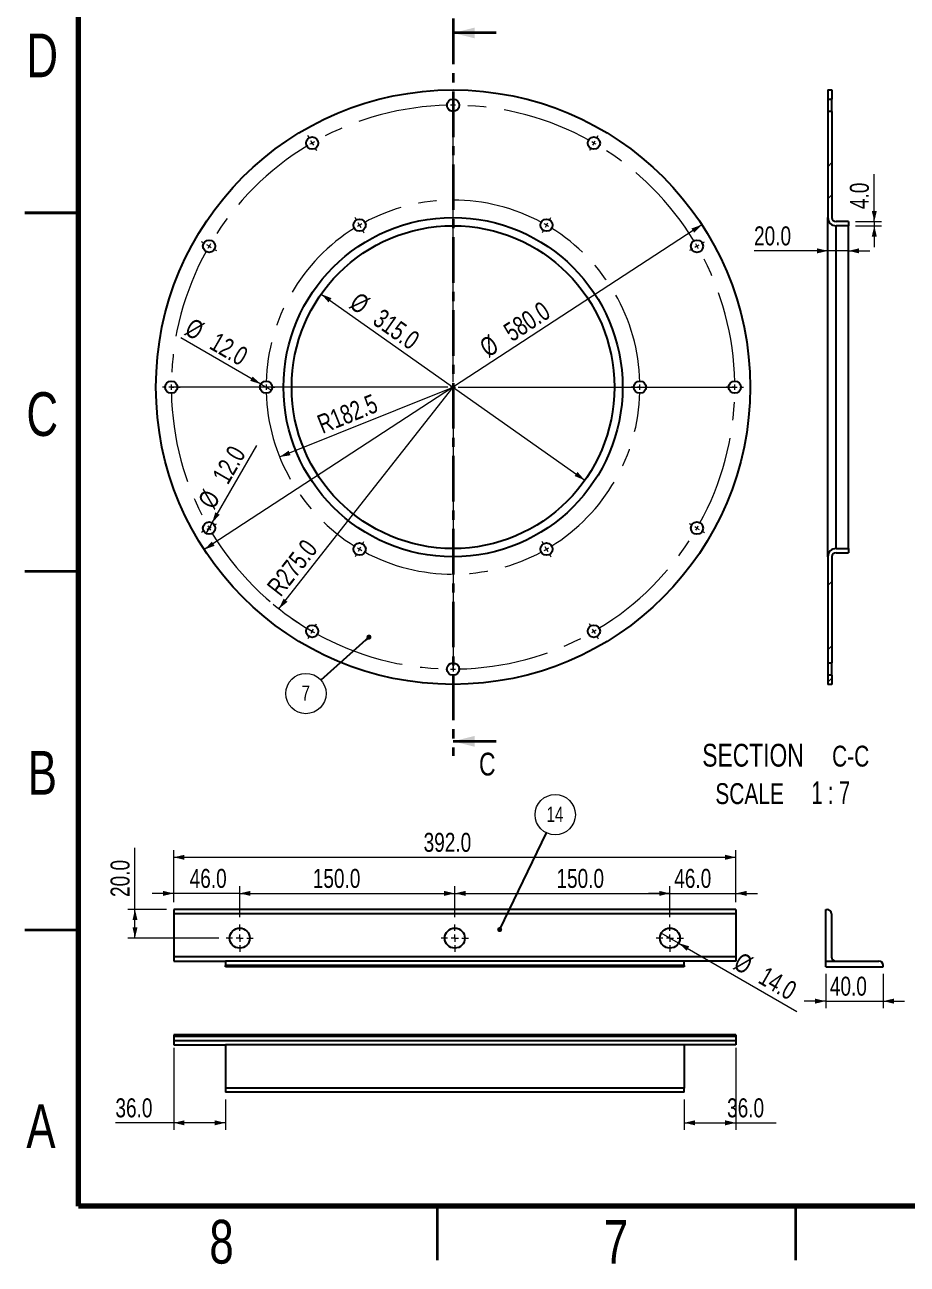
# Paper-space layout 'Sheet3' of a CAD drawing. Header units: millimetres. Extents: x 2 to 418, y 2 to 295.
# Drawn here: x 2.5 to 125.6, y 1.9 to 174.7 of the extents above; entities that cross this region are included whole.
import ezdxf

# ---------------------------------------------------------------- set-up
doc = ezdxf.new("R2010")
doc.units = ezdxf.units.MM
doc.linetypes.add('CENTER', pattern=[10.16, 6.35, -1.27, 1.27, -1.27])
doc.linetypes.add('CENTERX2', pattern=[20.32, 12.7, -2.54, 2.54, -2.54])
doc.styles.add('SLDTEXTSTYLE0', font='TXT', dxfattribs={"width": 0.75})
doc.styles.add('SLDTEXTSTYLE6', font='TXT', dxfattribs={"width": 0.65})
doc.dimstyles.new('SLDDIMSTYLE1', dxfattribs={"dimtxt": 0.18, "dimasz": 0.7, "dimexe": 0, "dimexo": 0.0625, "dimgap": 0, "dimtad": 0, "dimtih": 1, "dimtoh": 1, "dimdec": 0, "dimrnd": 1e-09, "dimzin": 0, "dimdsep": 46, "dimtxsty": 'Standard', "dimblk1": 'DOT', "dimblk2": 'DOT', "dimsah": 1, "dimcen": 0.09, "dimadec": 0, "dimazin": 0, "dimtfac": 0.7, "dimtdec": 0, "dimtofl": 0, "dimtmove": 0, "dimatfit": 3, "dimldrblk": 'DOT', "dimfxl": 0, "dimfrac": 2, "dimtolj": 1, "dimtzin": 0, "dimarcsym": 0})
doc.dimstyles.new('SLDDIMSTYLE18', dxfattribs={"dimtxt": 2.645833, "dimasz": 1.5, "dimexe": 0, "dimexo": 0.0625, "dimgap": 0.661458, "dimtad": 1, "dimdec": 1, "dimlfac": 7, "dimrnd": 1e-09, "dimzin": 4, "dimdsep": 46, "dimtxsty": 'SLDTEXTSTYLE0', "dimsah": 1, "dimcen": 0, "dimadec": 0, "dimazin": 1, "dimtfac": 1, "dimtdec": 1, "dimtmove": 0, "dimatfit": 3, "dimfxl": 0, "dimfrac": 2, "dimtolj": 1, "dimtzin": 12, "dimarcsym": 0})
doc.dimstyles.new('SLDDIMSTYLE19', dxfattribs={"dimtxt": 2.645833, "dimasz": 1.5, "dimexe": 0, "dimexo": 0.0625, "dimgap": 0.661458, "dimtad": 1, "dimdec": 1, "dimlfac": 7, "dimrnd": 1e-09, "dimzin": 12, "dimdsep": 46, "dimtxsty": 'SLDTEXTSTYLE0', "dimsah": 1, "dimcen": 0, "dimadec": 0, "dimazin": 3, "dimtfac": 1, "dimtdec": 1, "dimtofl": 0, "dimtmove": 0, "dimatfit": 3, "dimfxl": 0, "dimfrac": 2, "dimtolj": 1, "dimtzin": 12, "dimarcsym": 0})
doc.dimstyles.new('SLDDIMSTYLE20', dxfattribs={"dimtxt": 2.645833, "dimasz": 1.5, "dimexe": 0, "dimexo": 0.0625, "dimgap": 0.661458, "dimtad": 1, "dimdec": 1, "dimlfac": 7, "dimrnd": 1e-09, "dimzin": 4, "dimdsep": 46, "dimtxsty": 'SLDTEXTSTYLE0', "dimsah": 1, "dimcen": 0, "dimadec": 0, "dimazin": 1, "dimtfac": 1, "dimtdec": 1, "dimtofl": 0, "dimtmove": 0, "dimatfit": 3, "dimfxl": 0, "dimfrac": 2, "dimtolj": 1, "dimtzin": 12, "dimarcsym": 0})
doc.dimstyles.new('SLDDIMSTYLE21', dxfattribs={"dimtxt": 2.645833, "dimasz": 1.5, "dimexe": 0, "dimexo": 0.0625, "dimgap": 0.661458, "dimtad": 1, "dimdec": 1, "dimlfac": 7, "dimrnd": 1e-09, "dimzin": 4, "dimdsep": 46, "dimtxsty": 'SLDTEXTSTYLE0', "dimblk1": 'NONE', "dimsah": 1, "dimcen": 0, "dimadec": 0, "dimazin": 1, "dimtfac": 1, "dimtdec": 1, "dimtmove": 0, "dimatfit": 3, "dimldrblk": 'NONE', "dimfxl": 0, "dimfrac": 2, "dimtolj": 1, "dimtzin": 12, "dimarcsym": 0})
doc.dimstyles.new('SLDDIMSTYLE22', dxfattribs={"dimtxt": 2.645833, "dimasz": 1.5, "dimexe": 0, "dimexo": 0.0625, "dimgap": 0.661458, "dimtad": 1, "dimdec": 1, "dimlfac": 7, "dimrnd": 1e-09, "dimzin": 4, "dimdsep": 46, "dimtxsty": 'SLDTEXTSTYLE0', "dimsah": 1, "dimcen": 0.09, "dimadec": 0, "dimazin": 1, "dimtfac": 1, "dimtdec": 1, "dimtmove": 0, "dimatfit": 0, "dimfxl": 0, "dimfrac": 2, "dimtolj": 1, "dimtzin": 12, "dimarcsym": 0})
doc.dimstyles.new('SLDDIMSTYLE28', dxfattribs={"dimtxt": 2.645833, "dimasz": 1.5, "dimexe": 0, "dimexo": 0.0625, "dimgap": 0.661458, "dimtad": 1, "dimdec": 1, "dimlfac": 5, "dimrnd": 1e-09, "dimzin": 4, "dimdsep": 46, "dimtxsty": 'SLDTEXTSTYLE0', "dimsah": 1, "dimcen": 0.09, "dimadec": 0, "dimazin": 1, "dimtfac": 1, "dimtdec": 1, "dimtofl": 0, "dimtmove": 0, "dimatfit": 3, "dimfxl": 0, "dimfrac": 2, "dimtolj": 1, "dimtzin": 12, "dimarcsym": 0})
doc.dimstyles.new('SLDDIMSTYLE29', dxfattribs={"dimtxt": 2.645833, "dimasz": 1.5, "dimexe": 0, "dimexo": 0.0625, "dimgap": 0.661458, "dimtad": 1, "dimdec": 1, "dimlfac": 5, "dimrnd": 1e-09, "dimzin": 4, "dimdsep": 46, "dimtxsty": 'SLDTEXTSTYLE0', "dimsah": 1, "dimcen": 0.09, "dimadec": 0, "dimazin": 1, "dimtfac": 1, "dimtdec": 1, "dimtmove": 0, "dimatfit": 0, "dimfxl": 0, "dimfrac": 2, "dimtolj": 1, "dimtzin": 12, "dimarcsym": 0})
doc.dimstyles.new('SLDDIMSTYLE30', dxfattribs={"dimtxt": 2.645833, "dimasz": 1.5, "dimexe": 0, "dimexo": 0.0625, "dimgap": 0.661458, "dimtad": 1, "dimdec": 1, "dimlfac": 5, "dimrnd": 1e-09, "dimzin": 4, "dimdsep": 46, "dimtxsty": 'SLDTEXTSTYLE0', "dimblk1": 'NONE', "dimsah": 1, "dimcen": 0, "dimadec": 0, "dimazin": 1, "dimtfac": 1, "dimtdec": 1, "dimtmove": 0, "dimatfit": 3, "dimldrblk": 'NONE', "dimfxl": 0, "dimfrac": 2, "dimtolj": 1, "dimtzin": 12, "dimarcsym": 0})

# ---------------------------------------------------------------- blocks, each defined once
blk = doc.blocks.new('_D_73')
at = {"color": 7, "linetype": 'Continuous', "lineweight": 18}
blk.add_line((96.92, 146.82), (27.53, 101.54), dxfattribs=at)
for points in [[(96.92, 146.82), (95.47, 146.3), (95.85, 145.71)], [(27.53, 101.54), (28.97, 102.07), (28.59, 102.65)]]:
    blk.add_solid(points, dxfattribs=at)
at = {"color": 7, "linetype": 'Continuous', "lineweight": 18, "char_height": 2.646, "attachment_point": 1, "rotation": 33.1286, "style": 'SLDTEXTSTYLE0'}
for s, insert in [('580.0', (69.01, 132.65)), ('%%c', (65.66, 130.46))]:
    blk.add_mtext(s, dxfattribs=dict(at, insert=insert))
blk = doc.blocks.new('_D_74')
at = {"color": 7, "linetype": 'Continuous', "lineweight": 18}
blk.add_line((43.84, 137.16), (80.6, 111.21), dxfattribs=at)
for points in [[(43.84, 137.16), (44.86, 136), (45.27, 136.58)], [(80.6, 111.21), (79.58, 112.36), (79.18, 111.79)]]:
    blk.add_solid(points, dxfattribs=at)
at = {"color": 7, "linetype": 'Continuous', "lineweight": 18, "char_height": 2.646, "attachment_point": 1, "rotation": 324.7859, "style": 'SLDTEXTSTYLE0'}
for s, insert in [('%%c', (49.12, 137.56)), ('315.0', (52.38, 135.26))]:
    blk.add_mtext(s, dxfattribs=dict(at, insert=insert))
blk = doc.blocks.new('_D_75')
at = {"color": 7, "linetype": 'Continuous', "lineweight": 18}
blk.add_line((38.03, 114.45), (62.22, 124.18), dxfattribs=at)
blk.add_solid([(38.03, 114.45), (39.56, 114.69), (39.3, 115.33)], dxfattribs=at)
at = {"color": 7, "linetype": 'Continuous', "lineweight": 18, "insert": (43.03, 120.11), "char_height": 2.646, "attachment_point": 1, "rotation": 21.9158, "style": 'SLDTEXTSTYLE0'}
blk.add_mtext('R182.5', dxfattribs=at)
blk = doc.blocks.new('_D_76')
at = {"color": 7, "linetype": 'Continuous', "lineweight": 18}
blk.add_line((37.94, 93.3), (62.22, 124.18), dxfattribs=at)
blk.add_arc((62.22, 124.18), 39.29, 230.3599, 240.3128, dxfattribs=at)
blk.add_solid([(37.94, 93.3), (39.14, 94.26), (38.59, 94.7)], dxfattribs=at)
at = {"color": 7, "linetype": 'Continuous', "lineweight": 18, "insert": (36.1, 96.47), "char_height": 2.646, "attachment_point": 1, "rotation": 51.818, "style": 'SLDTEXTSTYLE0'}
blk.add_mtext('R275.0', dxfattribs=at)
blk = doc.blocks.new('_D_77')
at = {"color": 7, "linetype": 'Continuous', "lineweight": 18}
for q in [(34.84, 116.04), (27.77, 103.8)]:
    blk.add_line((28.63, 105.28), q, dxfattribs=at)
blk.add_solid([(28.63, 105.28), (29.68, 106.4), (29.07, 106.75)], dxfattribs=at)
at = {"color": 7, "linetype": 'Continuous', "lineweight": 18, "char_height": 2.646, "attachment_point": 1, "rotation": 60, "style": 'SLDTEXTSTYLE0'}
for s, insert in [('12.0', (28.53, 111.79)), ('%%c', (26.53, 108.33))]:
    blk.add_mtext(s, dxfattribs=dict(at, insert=insert))
blk = doc.blocks.new('_NONE')
blk = doc.blocks.new('_D_78')
at = {"color": 7, "linetype": 'Continuous', "lineweight": 18}
for q in [(24.27, 131.04), (36.89, 123.75)]:
    blk.add_line((35.41, 124.61), q, dxfattribs=at)
blk.add_solid([(35.41, 124.61), (34.28, 125.66), (33.93, 125.06)], dxfattribs=at)
at = {"color": 7, "linetype": 'Continuous', "lineweight": 18, "char_height": 2.646, "attachment_point": 1, "rotation": 330, "style": 'SLDTEXTSTYLE0'}
for s, insert in [('%%c', (25.94, 133.94)), ('12.0', (29.4, 131.94))]:
    blk.add_mtext(s, dxfattribs=dict(at, insert=insert))
blk = doc.blocks.new('SW_NOTE_61')
at = {"color": 0, "linetype": 'Continuous', "lineweight": 0}
blk.add_circle((-2.09, -1.87), 2.81, dxfattribs=at)
at = {"color": 0, "linetype": 'Continuous', "lineweight": 0, "insert": (-2.12, -0.75), "char_height": 2.12, "attachment_point": 2, "style": 'SLDTEXTSTYLE0'}
blk.add_mtext('7', dxfattribs=at)
blk = doc.blocks.new('_DOT')
at = {"color": 0, "linetype": 'ByBlock', "lineweight": -2}
blk.add_line((-0.5, 0), (-1, 0), dxfattribs=at)
at = {"color": 0, "linetype": 'ByBlock', "const_width": 0.5}
blk.add_lwpolyline([(-0.25, 0, 1), (0.25, 0, 1)], format="xyb", close=True, dxfattribs=at)
blk = doc.blocks.new('SW_CENTERMARKSYMBOL_6')
at = {"color": 0, "linetype": 'Continuous', "lineweight": 0}
for p, q in [((-34.02, 20.36), (-34.02, 20.86)), ((-34.02, -18.93), (-34.02, 20)), ((-34.02, 19.64), (-34.02, 20)), ((-34.02, 19.64), (-34.02, 19.29)), ((-34.02, 18.93), (-34.02, 18.43)), ((-54.02, 15), (-54.27, 15.43)), ((-53.67, 14.38), (-53.84, 14.69)), ((-53.67, 14.38), (-53.49, 14.07)), ((-14.38, 14.38), (-14.56, 14.07)), ((-14.38, 14.38), (-14.2, 14.69)), ((-14.02, 15), (-13.77, 15.43)), ((-53.31, 13.76), (-53.06, 13.33)), ((-14.74, 13.76), (-14.99, 13.33)), ((-47.42, 3.55), (-47.67, 3.99)), ((-20.63, 3.55), (-20.38, 3.99)), ((-47.06, 2.94), (-47.24, 3.24)), ((-47.06, 2.94), (-46.88, 2.63)), ((-46.7, 2.32), (-46.45, 1.88)), ((-21.34, 2.32), (-21.59, 1.88)), ((-20.99, 2.94), (-21.17, 2.63)), ((-20.99, 2.94), (-20.81, 3.24)), ((-68.66, 0.36), (-69.1, 0.61)), ((-68.04, 0), (-68.35, 0.18)), ((0, 0), (-0.31, -0.18)), ((0, 0), (0.31, 0.18)), ((0.62, 0.36), (1.05, 0.61)), ((-68.04, 0), (-67.74, -0.18)), ((-67.43, -0.36), (-66.99, -0.61)), ((-0.62, -0.36), (-1.05, -0.61)), ((-74.02, -19.64), (-74.52, -19.64)), ((-34.74, -19.64), (-73.67, -19.64)), ((-73.31, -19.64), (-73.67, -19.64)), ((-73.31, -19.64), (-72.95, -19.64)), ((-72.59, -19.64), (-72.09, -19.64)), ((-60.81, -19.64), (-61.31, -19.64)), ((-60.09, -19.64), (-60.45, -19.64)), ((-60.09, -19.64), (-59.74, -19.64)), ((-59.38, -19.64), (-58.88, -19.64)), ((-34.02, -19.64), (-34.38, -19.64)), ((-34.02, -19.64), (-34.02, -19.29)), ((-34.02, -19.64), (-34.02, -20)), ((-34.02, -19.64), (-33.67, -19.64)), ((-34.02, -20.36), (-34.02, -59.29)), ((-33.31, -19.64), (5.62, -19.64)), ((-8.67, -19.64), (-9.17, -19.64)), ((-7.95, -19.64), (-8.31, -19.64)), ((-7.95, -19.64), (-7.59, -19.64)), ((-7.24, -19.64), (-6.74, -19.64)), ((4.55, -19.64), (4.05, -19.64)), ((5.26, -19.64), (4.91, -19.64)), ((5.26, -19.64), (5.62, -19.64)), ((5.98, -19.64), (6.48, -19.64)), ((-68.66, -39.64), (-69.1, -39.89)), ((-68.04, -39.29), (-68.35, -39.46)), ((-68.04, -39.29), (-67.74, -39.11)), ((-67.43, -38.93), (-66.99, -38.68)), ((-0.62, -38.93), (-1.05, -38.68)), ((0, -39.29), (-0.31, -39.11)), ((0, -39.29), (0.31, -39.46)), ((0.62, -39.64), (1.05, -39.89)), ((-46.7, -41.6), (-46.45, -41.17)), ((-21.34, -41.6), (-21.59, -41.17)), ((-47.42, -42.84), (-47.67, -43.27)), ((-47.06, -42.22), (-47.24, -42.53)), ((-47.06, -42.22), (-46.88, -41.91)), ((-20.99, -42.22), (-21.17, -41.91)), ((-20.99, -42.22), (-20.81, -42.53)), ((-20.63, -42.84), (-20.38, -43.27)), ((-53.67, -53.67), (-53.49, -53.36)), ((-53.31, -53.05), (-53.06, -52.61)), ((-14.74, -53.05), (-14.99, -52.61)), ((-14.38, -53.67), (-14.56, -53.36)), ((-54.02, -54.28), (-54.27, -54.72)), ((-53.67, -53.67), (-53.84, -53.97)), ((-14.38, -53.67), (-14.2, -53.97)), ((-14.02, -54.28), (-13.77, -54.72)), ((-34.02, -58.21), (-34.02, -57.71)), ((-34.02, -58.93), (-34.02, -58.57)), ((-34.02, -58.93), (-34.02, -59.29)), ((-34.02, -59.64), (-34.02, -60.14))]:
    blk.add_line(p, q, dxfattribs=at)
at = {"color": 0, "linetype": 'CENTERX2', "lineweight": 0}
for radius, start, end in [(39.29, 91.0417, 118.9583), (39.29, 61.0417, 88.9583), (39.29, 121.0417, 148.9583), (39.29, 31.0417, 58.9583), (26.07, 61.5697, 118.4303), (26.07, 121.5697, 178.4303), (26.07, 1.5697, 58.4303), (39.29, 151.0417, 178.9583), (39.29, 1.0417, 28.9583), (39.29, 181.0417, 208.9583), (26.07, 181.5697, 238.4303), (26.07, 301.5697, 358.4303), (39.29, 331.0417, 358.9583), (39.29, 211.0417, 238.9583), (39.29, 301.0417, 328.9583), (26.07, 241.5697, 298.4303), (39.29, 241.0417, 268.9583), (39.29, 271.0417, 298.9583)]:
    blk.add_arc((-34.02, -19.64), radius, start, end, dxfattribs=at)
at = {"color": 0, "linetype": 'Continuous', "lineweight": 0}
for radius, start, end in [(39.29, 90, 90.5209), (39.29, 89.4791, 90), (39.29, 120, 120.5209), (39.29, 119.4791, 120), (39.29, 60, 60.5209), (39.29, 59.4791, 60), (26.07, 120, 120.7849), (26.07, 119.2151, 120), (26.07, 60, 60.7849), (26.07, 59.2151, 60), (39.29, 149.4791, 150), (39.29, 30, 30.5209), (39.29, 29.4791, 30), (39.29, 150, 150.5209), (39.29, 179.4791, 180), (39.29, 180, 180.5209), (26.07, 179.2151, 180), (26.07, 180, 180.7849), (26.07, 0, 0.7849), (26.07, 359.2151, 0), (39.29, 0, 0.5209), (39.29, 359.4791, 0), (39.29, 209.4791, 210), (39.29, 210, 210.5209), (39.29, 329.4791, 330), (39.29, 330, 330.5209), (26.07, 239.2151, 240), (26.07, 240, 240.7849), (26.07, 299.2151, 300), (26.07, 300, 300.7849), (39.29, 239.4791, 240), (39.29, 300, 300.5209), (39.29, 240, 240.5209), (39.29, 299.4791, 300), (39.29, 269.4791, 270), (39.29, 270, 270.5209)]:
    blk.add_arc((-34.02, -19.64), radius, start, end, dxfattribs=at)
blk = doc.blocks.new('_D_79')
at = {"color": 7, "linetype": 'Continuous', "lineweight": 18}
for p, q in [((114.5, 143.18), (104.2, 143.18)), ((117.35, 143.18), (114.5, 143.18)), ((117.35, 143.18), (120.35, 143.18))]:
    blk.add_line(p, q, dxfattribs=at)
for points in [[(114.5, 143.18), (113, 143.53), (113, 142.83)], [(117.35, 143.18), (118.85, 142.83), (118.85, 143.53)]]:
    blk.add_solid(points, dxfattribs=at)
at = {"color": 7, "linetype": 'Continuous', "lineweight": 18, "insert": (104.2, 146.59), "char_height": 2.646, "attachment_point": 1, "style": 'SLDTEXTSTYLE0'}
blk.add_mtext('20.0', dxfattribs=at)
blk = doc.blocks.new('_D_80')
at = {"color": 7, "linetype": 'Continuous', "lineweight": 18}
for p, q in [((120.97, 147.25), (120.97, 153.88)), ((118.35, 147.25), (121.97, 147.25)), ((120.97, 147.25), (120.97, 146.68)), ((118.35, 146.68), (121.97, 146.68)), ((120.97, 146.68), (120.97, 143.68))]:
    blk.add_line(p, q, dxfattribs=at)
for points in [[(120.97, 147.25), (121.32, 148.75), (120.62, 148.75)], [(120.97, 146.68), (120.62, 145.18), (121.32, 145.18)]]:
    blk.add_solid(points, dxfattribs=at)
at = {"color": 7, "linetype": 'Continuous', "lineweight": 18, "insert": (117.56, 149), "char_height": 2.646, "attachment_point": 1, "rotation": 90, "style": 'SLDTEXTSTYLE0'}
blk.add_mtext('4.0', dxfattribs=at)
blk = doc.blocks.new('SW_NOTE_62')
at = {"color": 0, "linetype": 'Continuous', "lineweight": 0, "attachment_point": 2}
for s, insert, char_height, style in [('SECTION', (8.68, 4.09), 3.175, 'SLDTEXTSTYLE0'), ('C-C', (22.3, 3.83), 2.91, 'SLDTEXTSTYLE0'), ('SCALE', (8.21, -1.4), 2.91, 'SLDTEXTSTYLE0'), ('1 : 7', (19.52, -1.14), 3.175, 'SLDTEXTSTYLE6')]:
    blk.add_mtext(s, dxfattribs=dict(at, insert=insert, char_height=char_height, style=style))
blk = doc.blocks.new('_D_93')
at = {"color": 7, "linetype": 'Continuous', "lineweight": 18}
for p, q in [((23.27, 52.39), (23.27, 59.65)), ((101.67, 52.39), (101.67, 59.65)), ((23.27, 58.65), (101.67, 58.65))]:
    blk.add_line(p, q, dxfattribs=at)
for points in [[(23.27, 58.65), (24.77, 58.3), (24.77, 59)], [(101.67, 58.65), (100.17, 59), (100.17, 58.3)]]:
    blk.add_solid(points, dxfattribs=at)
at = {"color": 7, "linetype": 'Continuous', "lineweight": 18, "insert": (58.12, 62.06), "char_height": 2.646, "attachment_point": 1, "style": 'SLDTEXTSTYLE0'}
blk.add_mtext('392.0', dxfattribs=at)
blk = doc.blocks.new('_D_94')
at = {"color": 7, "linetype": 'Continuous', "lineweight": 18}
for p, q in [((23.27, 53.62), (20.27, 53.62)), ((23.27, 52.39), (23.27, 54.62)), ((32.47, 53.62), (23.27, 53.62)), ((32.47, 50.29), (32.47, 54.62)), ((32.47, 53.62), (35.47, 53.62))]:
    blk.add_line(p, q, dxfattribs=at)
for points in [[(23.27, 53.62), (21.77, 53.97), (21.77, 53.27)], [(32.47, 53.62), (33.97, 53.27), (33.97, 53.97)]]:
    blk.add_solid(points, dxfattribs=at)
at = {"color": 7, "linetype": 'Continuous', "lineweight": 18, "insert": (25.49, 57.03), "char_height": 2.646, "attachment_point": 1, "style": 'SLDTEXTSTYLE0'}
blk.add_mtext('46.0', dxfattribs=at)
blk = doc.blocks.new('_D_95')
at = {"color": 7, "linetype": 'Continuous', "lineweight": 18}
for p, q in [((32.47, 50.29), (32.47, 54.62)), ((32.47, 53.62), (62.47, 53.62)), ((62.47, 50.29), (62.47, 54.62))]:
    blk.add_line(p, q, dxfattribs=at)
for points in [[(32.47, 53.62), (33.97, 53.27), (33.97, 53.97)], [(62.47, 53.62), (60.97, 53.97), (60.97, 53.27)]]:
    blk.add_solid(points, dxfattribs=at)
at = {"color": 7, "linetype": 'Continuous', "lineweight": 18, "insert": (42.66, 57.03), "char_height": 2.646, "attachment_point": 1, "style": 'SLDTEXTSTYLE0'}
blk.add_mtext('150.0', dxfattribs=at)
blk = doc.blocks.new('_D_96')
at = {"color": 7, "linetype": 'Continuous', "lineweight": 18}
for p, q in [((62.47, 50.29), (62.47, 54.62)), ((62.47, 53.62), (92.47, 53.62)), ((92.47, 50.29), (92.47, 54.62))]:
    blk.add_line(p, q, dxfattribs=at)
for points in [[(62.47, 53.62), (63.97, 53.27), (63.97, 53.97)], [(92.47, 53.62), (90.97, 53.97), (90.97, 53.27)]]:
    blk.add_solid(points, dxfattribs=at)
at = {"color": 7, "linetype": 'Continuous', "lineweight": 18, "insert": (76.64, 57.03), "char_height": 2.646, "attachment_point": 1, "style": 'SLDTEXTSTYLE0'}
blk.add_mtext('150.0', dxfattribs=at)
blk = doc.blocks.new('_D_97')
at = {"color": 7, "linetype": 'Continuous', "lineweight": 18}
for p, q in [((92.47, 53.62), (89.47, 53.62)), ((92.47, 50.29), (92.47, 54.62)), ((92.47, 53.62), (101.67, 53.62)), ((101.67, 52.39), (101.67, 54.62)), ((101.67, 53.62), (104.67, 53.62))]:
    blk.add_line(p, q, dxfattribs=at)
for points in [[(92.47, 53.62), (90.97, 53.97), (90.97, 53.27)], [(101.67, 53.62), (103.17, 53.27), (103.17, 53.97)]]:
    blk.add_solid(points, dxfattribs=at)
at = {"color": 7, "linetype": 'Continuous', "lineweight": 18, "insert": (93.07, 57.03), "char_height": 2.646, "attachment_point": 1, "style": 'SLDTEXTSTYLE0'}
blk.add_mtext('46.0', dxfattribs=at)
blk = doc.blocks.new('_D_98')
at = {"color": 7, "linetype": 'Continuous', "lineweight": 18}
for q in [(91.26, 48.09), (110.16, 37.17)]:
    blk.add_line((93.68, 46.69), q, dxfattribs=at)
blk.add_solid([(93.68, 46.69), (94.81, 45.63), (95.16, 46.24)], dxfattribs=at)
at = {"color": 7, "linetype": 'Continuous', "lineweight": 18, "char_height": 2.646, "attachment_point": 1, "rotation": 330, "style": 'SLDTEXTSTYLE0'}
for s, insert in [('%%c', (102.47, 45.53)), ('14.0', (105.93, 43.53))]:
    blk.add_mtext(s, dxfattribs=dict(at, insert=insert))
blk = doc.blocks.new('_D_99')
at = {"color": 7, "linetype": 'Continuous', "lineweight": 18}
for p, q in [((17.87, 51.39), (17.87, 59.96)), ((22.27, 51.39), (16.87, 51.39)), ((17.87, 47.39), (17.87, 51.39)), ((29.57, 47.39), (16.87, 47.39))]:
    blk.add_line(p, q, dxfattribs=at)
for points in [[(17.87, 51.39), (17.52, 49.89), (18.22, 49.89)], [(17.87, 47.39), (18.22, 48.89), (17.52, 48.89)]]:
    blk.add_solid(points, dxfattribs=at)
at = {"color": 7, "linetype": 'Continuous', "lineweight": 18, "insert": (14.46, 53.12), "char_height": 2.646, "attachment_point": 1, "rotation": 90, "style": 'SLDTEXTSTYLE0'}
blk.add_mtext('20.0', dxfattribs=at)
blk = doc.blocks.new('SW_NOTE_64')
at = {"color": 0, "linetype": 'Continuous', "lineweight": 0}
blk.add_circle((1.22, 2.53), 2.81, dxfattribs=at)
at = {"color": 0, "linetype": 'Continuous', "lineweight": 0, "insert": (1.18, 3.65), "char_height": 2.117, "attachment_point": 2, "style": 'SLDTEXTSTYLE0'}
blk.add_mtext('14', dxfattribs=at)
blk = doc.blocks.new('SW_CENTERMARKSYMBOL_17')
at = {"color": 0, "linetype": 'Continuous', "lineweight": 0}
for p, q in [((0, 1), (0, 1.9)), ((-1, 0), (-1.9, 0)), ((0, 0), (-0.5, 0)), ((0, 0), (0, 0.5)), ((0, 0), (0, -0.5)), ((0, 0), (0.5, 0)), ((1, 0), (1.9, 0)), ((0, -1), (0, -1.9))]:
    blk.add_line(p, q, dxfattribs=at)
blk = doc.blocks.new('SW_CENTERMARKSYMBOL_18')
at = {"color": 0, "linetype": 'Continuous', "lineweight": 0}
for p, q in [((0, 1), (0, 1.9)), ((-1, 0), (-1.9, 0)), ((0, 0), (-0.5, 0)), ((0, 0), (0, 0.5)), ((0, 0), (0, -0.5)), ((0, 0), (0.5, 0)), ((1, 0), (1.9, 0)), ((0, -1), (0, -1.9))]:
    blk.add_line(p, q, dxfattribs=at)
blk = doc.blocks.new('SW_CENTERMARKSYMBOL_19')
at = {"color": 0, "linetype": 'Continuous', "lineweight": 0}
for p, q in [((0, 1), (0, 1.9)), ((-1, 0), (-1.9, 0)), ((0, 0), (-0.5, 0)), ((0, 0), (0, 0.5)), ((0, 0), (0, -0.5)), ((0, 0), (0.5, 0)), ((1, 0), (1.9, 0)), ((0, -1), (0, -1.9))]:
    blk.add_line(p, q, dxfattribs=at)
blk = doc.blocks.new('_D_100')
at = {"color": 7, "linetype": 'Continuous', "lineweight": 18}
for p, q in [((23.27, 32.09), (23.27, 20.64)), ((30.47, 24.89), (30.47, 20.64)), ((23.27, 21.64), (15.14, 21.64)), ((30.47, 21.64), (23.27, 21.64))]:
    blk.add_line(p, q, dxfattribs=at)
for points in [[(23.27, 21.64), (24.77, 21.29), (24.77, 21.99)], [(30.47, 21.64), (28.97, 21.99), (28.97, 21.29)]]:
    blk.add_solid(points, dxfattribs=at)
at = {"color": 7, "linetype": 'Continuous', "lineweight": 18, "insert": (15.14, 25.05), "char_height": 2.646, "attachment_point": 1, "style": 'SLDTEXTSTYLE0'}
blk.add_mtext('36.0', dxfattribs=at)
blk = doc.blocks.new('_D_101')
at = {"color": 7, "linetype": 'Continuous', "lineweight": 18}
for p, q in [((101.67, 32.09), (101.67, 20.64)), ((94.47, 24.89), (94.47, 20.64)), ((94.47, 21.64), (101.67, 21.64)), ((101.67, 21.64), (107.28, 21.64))]:
    blk.add_line(p, q, dxfattribs=at)
for points in [[(94.47, 21.64), (95.97, 21.29), (95.97, 21.99)], [(101.67, 21.64), (100.17, 21.99), (100.17, 21.29)]]:
    blk.add_solid(points, dxfattribs=at)
at = {"color": 7, "linetype": 'Continuous', "lineweight": 18, "insert": (100.44, 25.05), "char_height": 2.646, "attachment_point": 1, "style": 'SLDTEXTSTYLE0'}
blk.add_mtext('36.0', dxfattribs=at)
blk = doc.blocks.new('_D_102')
at = {"color": 7, "linetype": 'Continuous', "lineweight": 18}
for p, q in [((114.2, 42.39), (114.2, 37.6)), ((122.2, 42.39), (122.2, 37.6)), ((114.2, 38.6), (111.2, 38.6)), ((114.2, 38.6), (122.2, 38.6)), ((122.2, 38.6), (125.2, 38.6))]:
    blk.add_line(p, q, dxfattribs=at)
for points in [[(114.2, 38.6), (112.7, 38.95), (112.7, 38.25)], [(122.2, 38.6), (123.7, 38.25), (123.7, 38.95)]]:
    blk.add_solid(points, dxfattribs=at)
at = {"color": 7, "linetype": 'Continuous', "lineweight": 18, "insert": (114.77, 42.01), "char_height": 2.646, "attachment_point": 1, "style": 'SLDTEXTSTYLE0'}
blk.add_mtext('40.0', dxfattribs=at)

psp = doc.layouts.new('Sheet3')

# ---------------------------------------------------------------- hatches: boundary and pattern name
at = {"linetype": 'Continuous', "lineweight": 18}
h = psp.add_hatch(dxfattribs=at)
h.set_pattern_fill('ANSI32', angle=3e-322, style=0)
h.paths.add_polyline_path([(115.0667, 164.324), (115.0667, 165.6097), (114.4952, 165.6097), (114.4952, 164.324)], flags=0)
h = psp.add_hatch(dxfattribs=at)
h.set_pattern_fill('ANSI32', angle=3e-322, style=0)
edge = h.paths.add_edge_path(flags=0)
edge.add_line((114.4952, 162.6097), (114.4952, 147.824))
edge.add_arc((115.6381, 147.824), 1.1429, 180, 270)
edge.add_line((115.6381, 146.6811), (117.3524, 146.6811))
edge.add_line((117.3524, 146.6811), (117.3524, 147.2525))
edge.add_line((117.3524, 147.2525), (115.6381, 147.2525))
edge.add_arc((115.6381, 147.824), 0.5714, 180, 270, ccw=False)
edge.add_line((115.0667, 147.824), (115.0667, 162.6097))
edge.add_line((115.0667, 162.6097), (114.4952, 162.6097))
h = psp.add_hatch(dxfattribs=at)
h.set_pattern_fill('ANSI32', angle=3e-322, style=0)
edge = h.paths.add_edge_path(flags=0)
edge.add_line((117.3524, 101.6811), (115.6381, 101.6811))
edge.add_arc((115.6381, 100.5383), 1.1429, 90, 180)
edge.add_line((114.4952, 100.5383), (114.4952, 85.7525))
edge.add_line((114.4952, 85.7525), (115.0667, 85.7525))
edge.add_line((115.0667, 85.7525), (115.0667, 100.5383))
edge.add_arc((115.6381, 100.5383), 0.5714, 90, 180, ccw=False)
edge.add_line((115.6381, 101.1097), (117.3524, 101.1097))
edge.add_line((117.3524, 101.1097), (117.3524, 101.6811))
h = psp.add_hatch(dxfattribs=at)
h.set_pattern_fill('ANSI32', angle=3e-322, style=0)
h.paths.add_polyline_path([(115.0667, 82.7525), (115.0667, 84.0383), (114.4952, 84.0383), (114.4952, 82.7525)], flags=0)

# ---------------------------------------------------------------- linework, layer by layer
at = {"color": 7, "linetype": 'Continuous', "lineweight": 70}
for p, q in [((10, 10), (10, 287)), ((410, 10), (10, 10))]:
    psp.add_line(p, q, dxfattribs=at)
at = {"color": 7, "linetype": 'CENTER', "lineweight": 35}
psp.add_line((62.2216, 175.5525), (62.2216, 72.8097), dxfattribs=at)
at = {"color": 7, "linetype": 'Continuous', "lineweight": 35}
for p, q in [((68.2216, 173.5525), (62.2216, 173.5525)), ((2.5, 148.5), (10, 148.5)), ((10, 148.5), (2.5, 148.5)), ((10, 98.5), (2.5, 98.5)), ((68.2216, 74.8097), (62.2216, 74.8097)), ((10, 48.5), (2.5, 48.5)), ((60, 10), (60, 2.5)), ((110, 10), (110, 2.5))]:
    psp.add_line(p, q, dxfattribs=at)
at = {"color": 7, "linetype": 'Continuous', "lineweight": 25}
for p, q in [((114.4952, 165.6097), (115.0667, 165.6097)), ((114.4952, 165.6097), (114.4952, 164.324)), ((114.4952, 164.324), (115.0667, 164.324)), ((114.4952, 164.324), (114.4952, 162.6097)), ((115.0667, 165.6097), (115.0667, 164.324)), ((115.0667, 162.6097), (115.0667, 164.324)), ((115.0667, 162.6097), (114.4952, 162.6097)), ((114.4952, 162.6097), (114.4952, 147.824)), ((115.0667, 162.6097), (115.0667, 147.824)), ((114.4952, 100.5383), (114.4952, 147.824)), ((117.3524, 147.2525), (115.6381, 147.2525)), ((117.3524, 147.2525), (117.3524, 146.6811)), ((117.3524, 146.6811), (115.6381, 146.6811)), ((115.6381, 101.6811), (115.6381, 146.6811)), ((117.3524, 101.6811), (117.3524, 146.6811)), ((114.4952, 100.5383), (114.4952, 85.7525)), ((115.0667, 100.5383), (115.0667, 85.7525)), ((115.6381, 101.6811), (117.3524, 101.6811)), ((115.6381, 101.1097), (117.3524, 101.1097)), ((117.3524, 101.6811), (117.3524, 101.1097)), ((114.4952, 85.7525), (114.4952, 84.0383)), ((114.4952, 85.7525), (115.0667, 85.7525)), ((115.0667, 84.0383), (115.0667, 85.7525)), ((115.0667, 84.0383), (114.4952, 84.0383)), ((114.4952, 84.0383), (114.4952, 82.7525)), ((115.0667, 84.0383), (115.0667, 82.7525)), ((115.0667, 82.7525), (114.4952, 82.7525)), ((101.672, 51.3867), (23.272, 51.3867)), ((23.272, 51.3867), (23.272, 50.7867)), ((101.672, 50.7867), (23.272, 50.7867)), ((23.272, 50.7867), (23.272, 44.7867)), ((101.672, 51.3867), (101.672, 50.7867)), ((101.672, 50.7867), (101.672, 44.7867)), ((114.2, 51.3867), (114.4, 51.3867)), ((114.2, 44.1867), (114.2, 51.3867)), ((115, 50.7867), (115, 44.7867)), ((101.672, 44.7867), (23.272, 44.7867)), ((23.272, 44.7867), (23.272, 44.1867)), ((23.272, 44.1867), (30.472, 44.1867)), ((30.472, 44.1867), (30.472, 43.5867)), ((94.472, 44.1867), (30.472, 44.1867)), ((30.472, 43.3867), (30.472, 43.5867)), ((94.472, 43.5867), (30.472, 43.5867)), ((94.472, 43.3867), (30.472, 43.3867)), ((94.472, 43.5867), (94.472, 44.1867)), ((101.672, 44.1867), (94.472, 44.1867)), ((94.472, 43.5867), (94.472, 43.3867)), ((101.672, 44.7867), (101.672, 44.1867)), ((114.2, 44.1867), (115.6, 44.1867)), ((114.2, 43.3867), (114.2, 44.1867)), ((114.2, 43.3867), (122.2, 43.3867)), ((115.6, 44.1867), (121.6, 44.1867)), ((122.2, 43.3867), (122.2, 43.5867)), ((101.672, 33.8902), (23.272, 33.8902)), ((23.272, 33.8902), (23.272, 33.6902)), ((101.672, 33.6902), (23.272, 33.6902)), ((23.272, 33.6902), (23.272, 33.0902)), ((101.672, 33.0902), (23.272, 33.0902)), ((23.272, 33.0902), (23.272, 32.4902)), ((101.672, 33.8902), (101.672, 33.6902)), ((101.672, 33.6902), (101.672, 33.0902)), ((101.672, 33.0902), (101.672, 32.4902)), ((23.272, 32.4902), (30.472, 32.4902)), ((94.472, 32.4902), (30.472, 32.4902)), ((30.472, 32.4902), (30.472, 26.4902)), ((101.672, 32.4902), (94.472, 32.4902)), ((94.472, 32.4902), (94.472, 26.4902)), ((30.472, 26.4902), (30.472, 25.8902)), ((94.472, 26.4902), (30.472, 26.4902)), ((94.472, 25.8902), (94.472, 26.4902)), ((94.472, 25.8902), (30.472, 25.8902))]:
    psp.add_line(p, q, dxfattribs=at)
for centre, radius in [((62.2216, 124.1811), 41.4286), ((62.2216, 163.4668), 0.8571), ((42.5788, 158.2035), 0.8571), ((81.8645, 158.2035), 0.8571), ((62.2216, 124.1811), 23.6429), ((49.1859, 146.7596), 0.8571), ((75.2574, 146.7596), 0.8571), ((62.2216, 124.1811), 22.5), ((28.1992, 143.824), 0.8571), ((96.2441, 143.824), 0.8571), ((22.9359, 124.1811), 0.8571), ((36.1502, 124.1811), 0.8571), ((88.2931, 124.1811), 0.8571), ((101.5074, 124.1811), 0.8571), ((28.1992, 104.5383), 0.8571), ((96.2441, 104.5383), 0.8571), ((49.1859, 101.6026), 0.8571), ((75.2574, 101.6026), 0.8571), ((42.5788, 90.1587), 0.8571), ((81.8645, 90.1587), 0.8571), ((62.2216, 84.8954), 0.8571), ((32.472, 47.3867), 1.4), ((62.472, 47.3867), 1.4), ((92.472, 47.3867), 1.4)]:
    psp.add_circle(centre, radius, dxfattribs=at)
for centre, radius, start, end in [((115.6381, 147.824), 1.1429, 180, 270), ((115.6381, 147.824), 0.5714, 180, 270), ((115.6381, 100.5383), 1.1429, 90, 180), ((115.6381, 100.5383), 0.5714, 90, 180), ((114.4, 50.7867), 0.6, 0, 90), ((115.6, 44.7867), 0.6, 180, 270), ((121.6, 43.5867), 0.6, 0, 90)]:
    psp.add_arc(centre, radius, start, end, dxfattribs=at)
at = {"color": 7, "linetype": 'Continuous', "lineweight": 35}
for points in [[(62.2216, 173.5525), (65.2216, 172.8025), (65.2216, 174.3025)], [(62.2216, 74.8097), (65.2216, 74.0597), (65.2216, 75.5597)]]:
    psp.add_solid(points, dxfattribs=at)

# ---------------------------------------------------------------- block references
at = {"color": 7, "linetype": 'Continuous', "lineweight": 0}
for name, p in [('SW_CENTERMARKSYMBOL_6', (96.2441, 143.824)), ('SW_NOTE_61', (43.7976, 83.3448)), ('SW_NOTE_62', (95.3765, 70.3769)), ('SW_NOTE_64', (75.2542, 62.0594)), ('SW_CENTERMARKSYMBOL_18', (32.472, 47.3867)), ('SW_CENTERMARKSYMBOL_17', (62.472, 47.3867)), ('SW_CENTERMARKSYMBOL_19', (92.472, 47.3867))]:
    psp.add_blockref(name, p, dxfattribs=at)

# ---------------------------------------------------------------- texts
at = {"color": 7, "linetype": 'Continuous', "lineweight": 0, "char_height": 6.096, "attachment_point": 2, "style": 'SLDTEXTSTYLE0'}
for s, insert in [('D', (4.9302, 173.4757)), ('C', (4.9365, 123.4757)), ('B', (4.9534, 73.4757)), ('A', (4.7566, 24.2257)), ('8', (29.9386, 8.1137)), ('7', (84.9386, 8.1137))]:
    psp.add_mtext(s, dxfattribs=dict(at, insert=insert))
at = {"color": 7, "linetype": 'Continuous', "insert": (65.8472, 73.2283), "char_height": 3.175, "attachment_point": 1, "style": 'SLDTEXTSTYLE0'}
psp.add_mtext('C', dxfattribs=at)

# ---------------------------------------------------------------- dimensions: what is measured, and where the dimension line sits
at = {"color": 7, "linetype": 'Continuous', "lineweight": 18}
for base, p1, p2, angle, dimstyle, picture, middle in [((120.969, 146.6811), (117.3524, 147.2525), (117.3524, 146.6811), 90, 'SLDDIMSTYLE22', '_D_80', (120.969, 151.4402)), ((17.8657, 51.3867), (30.572, 47.3867), (23.272, 51.3867), 90, 'SLDDIMSTYLE28', '_D_99', (17.8657, 56.5353)), ((62.472, 53.62), (32.472, 49.2867), (62.472, 49.2867), 0, 'SLDDIMSTYLE28', '_D_95', (47.0603, 53.62)), ((92.472, 53.62), (62.472, 49.2867), (92.472, 49.2867), 0, 'SLDDIMSTYLE28', '_D_96', (81.0363, 53.62)), ((101.672, 53.62), (92.472, 49.2867), (101.672, 51.3867), 0, 'SLDDIMSTYLE29', '_D_97', (96.4911, 53.62)), ((122.2, 38.6043), (114.2, 43.3867), (122.2, 43.3867), 0, 'SLDDIMSTYLE29', '_D_102', (118.1918, 38.6043))]:
    dim = psp.add_linear_dim(base=base, p1=p1, p2=p2, angle=angle, dimstyle=dimstyle, dxfattribs=at)
    dim.commit()
    dim.dimension.update_dxf_attribs({"geometry": picture, "text_midpoint": middle, "dimtype": 160})
for base, p1, p2, dimstyle, picture, middle in [((114.4952, 143.178), (117.3524, 146.6811), (114.4952, 147.824), 'SLDDIMSTYLE22', '_D_79', (107.6196, 143.178)), ((101.672, 58.6489), (23.272, 51.3867), (101.672, 51.3867), 'SLDDIMSTYLE28', '_D_93', (62.5151, 58.6489)), ((23.272, 53.62), (32.472, 49.2867), (23.272, 51.3867), 'SLDDIMSTYLE29', '_D_94', (28.9071, 53.62)), ((23.272, 21.6383), (30.472, 25.8902), (23.272, 33.0902), 'SLDDIMSTYLE28', '_D_100', (18.5575, 21.6383)), ((101.672, 21.6383), (94.472, 25.8902), (101.672, 33.0902), 'SLDDIMSTYLE28', '_D_101', (103.857, 21.6383))]:
    dim = psp.add_linear_dim(base=base, p1=p1, p2=p2, dimstyle=dimstyle, dxfattribs=at)
    dim.commit()
    dim.dimension.update_dxf_attribs({"geometry": picture, "text_midpoint": middle, "dimtype": 160})
for p1, p2, dimstyle, picture, middle in [((96.9158, 146.8226), (27.5274, 101.5396), 'SLDDIMSTYLE18', '_D_73', (73.0115, 131.2226)), ((43.8391, 137.1554), (80.6042, 111.2069), 'SLDDIMSTYLE18', '_D_74', (52.2449, 131.2226)), ((36.8925, 123.7525), (35.4079, 124.6097), 'SLDDIMSTYLE21', '_D_78', (28.7383, 128.4604)), ((27.7706, 103.796), (28.6278, 105.2806), 'SLDDIMSTYLE21', '_D_77', (32.267, 111.5838)), ((91.2595, 48.0867), (93.6844, 46.6867), 'SLDDIMSTYLE30', '_D_98', (105.6002, 39.8071))]:
    dim = psp.add_diameter_dim_2p(p1=p1, p2=p2, dimstyle=dimstyle, dxfattribs=at)
    dim.commit()
    dim.dimension.update_dxf_attribs({"geometry": picture, "text_midpoint": middle, "dimtype": 163})
for mpoint, dimstyle, picture, middle in [((37.9367, 93.3005), 'SLDDIMSTYLE20', '_D_76', (42.1145, 98.613)), ((38.0343, 114.4501), 'SLDDIMSTYLE19', '_D_75', (49.2236, 118.9518))]:
    dim = psp.add_radius_dim(center=(62.2216, 124.1811), mpoint=mpoint, dimstyle=dimstyle, dxfattribs=at)
    dim.commit()
    dim.dimension.update_dxf_attribs({"geometry": picture, "text_midpoint": middle, "dimtype": 164})

# ---------------------------------------------------------------- leaders
at = {"color": 7, "linetype": 'Continuous', "lineweight": 0}
for points in [[(50.5002, 89.3382), (43.7976, 83.3448)], [(68.7262, 48.5804), (75.2542, 62.0594)]]:
    psp.add_leader(points, dimstyle='SLDDIMSTYLE1', dxfattribs=at)

doc.saveas('drawing.dxf')
